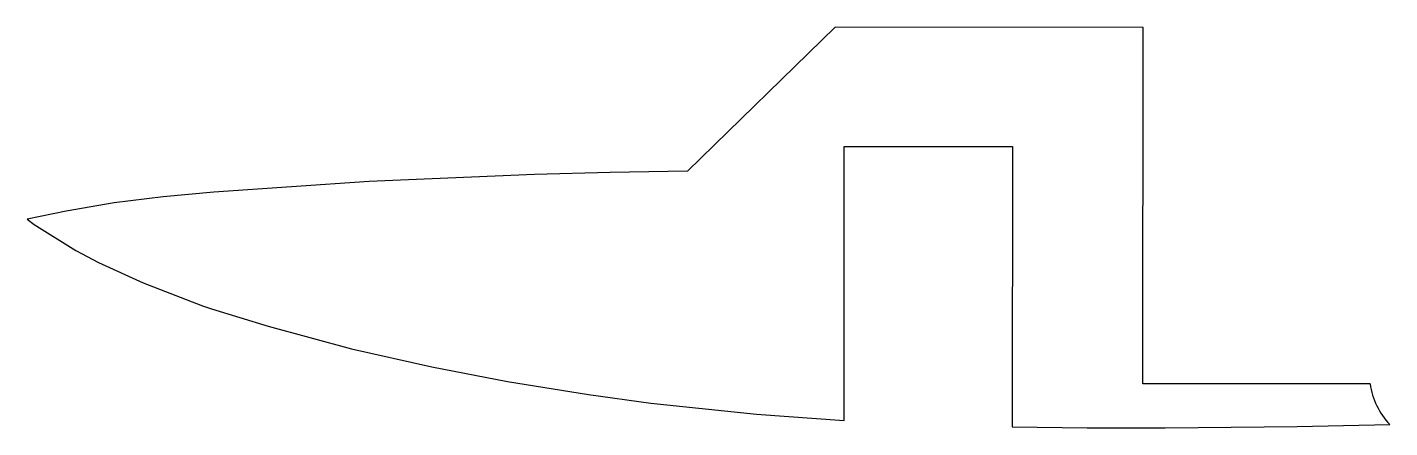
# Model space of a CAD drawing. Header units: millimetres. Extents: x 0 to 47, y 0 to 13.8.
import ezdxf

# ---------------------------------------------------------------- set-up
doc = ezdxf.new("R2010")
doc.units = ezdxf.units.MM

msp = doc.modelspace()

# ---------------------------------------------------------------- linework, layer by layer
for p, q in [((27.86, 13.833), (22.762, 8.865)), ((38.474, 13.824), (27.86, 13.833)), ((38.464, 1.519), (38.474, 13.824)), ((28.163, 0.252), (28.171, 9.719)), ((28.171, 9.719), (33.971, 9.714)), ((33.971, 9.714), (33.963, 0.036)), ((11.785, 8.505), (6.436, 8.134)), ((17.486, 8.746), (11.785, 8.505)), ((20.096, 8.815), (17.486, 8.746)), ((22.762, 8.865), (20.096, 8.815)), ((6.436, 8.134), (4.682, 7.974)), ((2.996, 7.77), (1.344, 7.482)), ((4.682, 7.974), (2.996, 7.77)), ((1.344, 7.482), (0, 7.2)), ((0, 7.2), (0.238, 7.019)), ((0.238, 7.019), (1.679, 6.12)), ((1.679, 6.12), (2.454, 5.708)), ((2.454, 5.708), (3.992, 5)), ((3.992, 5), (6.045, 4.215)), ((6.045, 4.215), (6.35, 4.112)), ((6.35, 4.112), (8.307, 3.507)), ((8.307, 3.507), (11.183, 2.732)), ((11.183, 2.732), (13.949, 2.104)), ((13.949, 2.104), (16.557, 1.603)), ((16.557, 1.603), (19.354, 1.148)), ((46.302, 1.513), (38.464, 1.519)), ((19.354, 1.148), (21.5, 0.854)), ((21.5, 0.854), (25.145, 0.466)), ((25.145, 0.466), (28.163, 0.252)), ((33.963, 0.036), (36.546, 0.003)), ((36.546, 0.003), (39.231, 0)), ((39.231, 0), (43.79, 0.04)), ((43.79, 0.04), (46.977, 0.114))]:
    msp.add_line(p, q)
msp.add_ellipse((48.782, 1.845), major_axis=(2.495, 0.187), ratio=0.999196, start_param=3.200075, end_param=3.831514)

doc.saveas('drawing.dxf')
